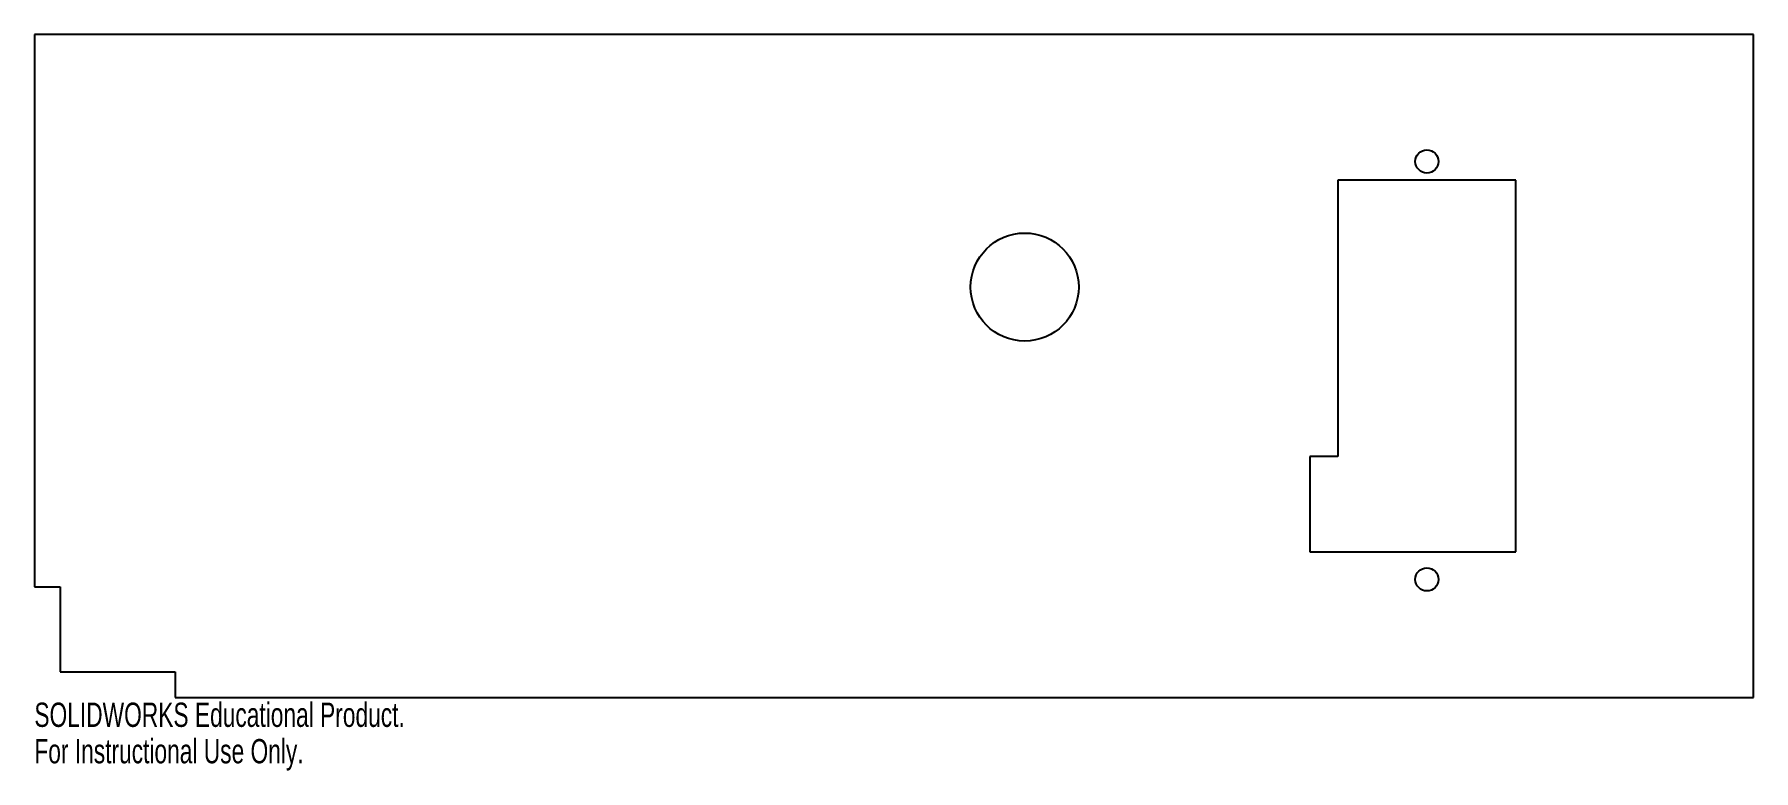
# Model space of a CAD drawing. Header units: millimetres. Extents: x 0 to 342, y -15 to 132.
import ezdxf

# ---------------------------------------------------------------- set-up
doc = ezdxf.new("R2010")
doc.units = ezdxf.units.MM
doc.styles.add('SLDTEXTSTYLE0', font='TXT', dxfattribs={"width": 0.7})

msp = doc.modelspace()

# ---------------------------------------------------------------- linework, layer by layer
at = {"color": 7, "linetype": 'Continuous', "lineweight": 25}
for p, q in [((342, 132), (0, 132)), ((0, 132), (0, 22)), ((342, 0), (342, 132)), ((259.3, 103), (259.3, 48)), ((294.7, 103), (259.3, 103)), ((294.7, 29), (294.7, 103)), ((253.7, 48), (253.7, 29)), ((259.3, 48), (253.7, 48)), ((253.7, 29), (294.7, 29)), ((0, 22), (5.1, 22)), ((5.1, 22), (5.1, 5.1)), ((5.1, 5.1), (28, 5.1)), ((28, 5.1), (28, 0)), ((28, 0), (342, 0))]:
    msp.add_line(p, q, dxfattribs=at)
for centre, radius in [((277, 106.7), 2.3), ((197, 81.7), 10.75), ((277, 23.5), 2.3)]:
    msp.add_circle(centre, radius, dxfattribs=at)

# ---------------------------------------------------------------- texts
at = {"color": 7, "linetype": 'Continuous', "char_height": 4.8336, "attachment_point": 1, "style": 'SLDTEXTSTYLE0'}
for s, insert in [('SOLIDWORKS Educational Product.', (0, -1.02)), ('For Instructional Use Only.', (0, -8.27))]:
    msp.add_mtext(s, dxfattribs=dict(at, insert=insert))

doc.saveas('drawing.dxf')
